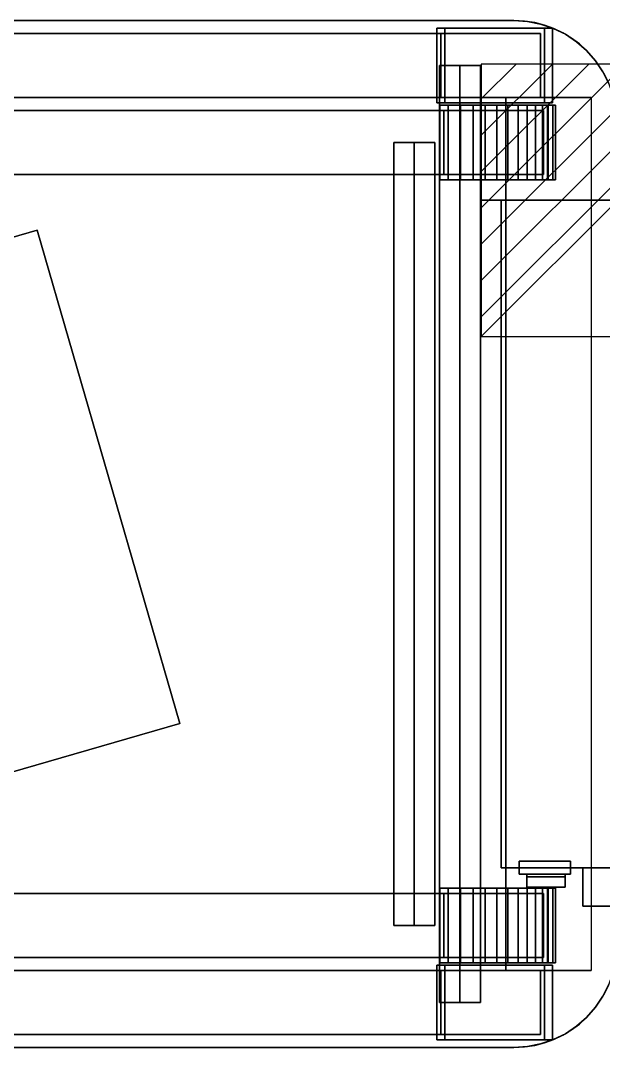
# Model space of a CAD drawing. Extents: x -1 to 1424, y -441 to 8.
# Drawn here: x 901.1 to 1128, y -420 to -20 of the extents above; entities that cross this region are included whole.
import ezdxf

# ---------------------------------------------------------------- set-up
doc = ezdxf.new("R2010")
doc.units = 0
for name, color, linetype in [('PQ_200_2D', 1, 'Continuous'), ('PQ_200_3D', 1, 'Continuous'), ('PQ_204_3D', 7, 'Continuous'), ('PQ_BLUE_3D', 5, 'Continuous'), ('PQ_CON_ELECTRICITY_INT', 7, 'Continuous')]:
    doc.layers.add(name, color=color, linetype=linetype)

# ---------------------------------------------------------------- blocks, each defined once
blk = doc.blocks.new('*X0')
at = {"color": 0}
for p, q in [((286.774344, 2204.447934), (296.618251, 2214.291842)), ((286.774344, 2205.862148), (295.204037, 2214.291842)), ((286.774344, 2207.276361), (293.789824, 2214.291842)), ((286.774344, 2208.690575), (292.37561, 2214.291842)), ((286.774344, 2210.104788), (290.961397, 2214.291842)), ((286.774344, 2211.519002), (289.547183, 2214.291842)), ((286.774344, 2212.933216), (288.13297, 2214.291842))]:
    blk.add_line(p, q, dxfattribs=at)
blk = doc.blocks.new('ELECTRICITY')
for p, q in [((2.121, 2.121), (-2.121, 2.121)), ((-2.121, 2.121), (-2.121, -2.121)), ((-2.121, -2.121), (2.121, 2.121)), ((2.121, -2.121), (2.121, 2.121)), ((-2.121, -2.121), (2.121, -2.121))]:
    blk.add_line(p, q)
at = {"extrusion": (-1, 0, 0)}
for p, q in [((0, -2.121, 2.121), (0, 2.121, 2.121)), ((0, 2.121, -2.121), (0, -2.121, -2.121)), ((0, 2.121, 2.121), (0, 2.121, -2.121)), ((0, 2.121, -2.121), (0, -2.121, 2.121)), ((0, -2.121, -2.121), (0, -2.121, 2.121))]:
    blk.add_line(p, q, dxfattribs=at)
at = {"extrusion": (0, -1, 0)}
for p, q in [((2.121, 0, 2.121), (-2.121, 0, 2.121)), ((-2.121, 0, -2.121), (2.121, 0, -2.121)), ((-2.121, 0, 2.121), (-2.121, 0, -2.121)), ((-2.121, 0, -2.121), (2.121, 0, 2.121)), ((2.121, 0, -2.121), (2.121, 0, 2.121))]:
    blk.add_line(p, q, dxfattribs=at)
at = {"xscale": 0.4000000000000909, "yscale": 0.3999999999999773, "zscale": 0.3999999999999986}
blk.add_blockref('*X0', (-116.831, -883.595), dxfattribs=at)
at = {"extrusion": (-1, 0, 0), "xscale": 0.3999999999999773, "yscale": 0.3999999999999986, "zscale": 0.4000000000000909}
blk.add_blockref('*X0', (-116.831, -883.595), dxfattribs=at)
at = {"extrusion": (0, -1, 0), "xscale": 0.4000000000000909, "yscale": 0.3999999999999986, "zscale": 0.3999999999999773}
blk.add_blockref('*X0', (-116.831, -883.595), dxfattribs=at)

msp = doc.modelspace()

# ---------------------------------------------------------------- linework, layer by layer
at = {"layer": 'PQ_200_2D'}
for p, q in [((754.79, -20), (1093.13, -20)), ((1093.13, -420), (754.79, -420))]:
    msp.add_line(p, q, dxfattribs=at)
for centre, start, end in [((1093.13, -60), 0, 90), ((1093.13, -380), 270, 0)]:
    msp.add_arc(centre, 40, start, end, dxfattribs=at)
at = {"layer": 'PQ_200_3D', "extrusion": (0, -1, 0)}
for centre in [(1054.31, 60.98, 372.5), (1072.08, 783.99, 402.5)]:
    msp.add_circle(centre, 8, dxfattribs=at)
at = {"layer": 'PQ_200_3D'}
for points, invisible_edges in [([(1065.15, -402.5, 787.99), (1064.08, -402.5, 783.99), (1064.08, -37.5, 783.99), (1065.15, -37.5, 787.99)], 8), ([(1064.08, -402.5, 783.99), (1065.15, -402.5, 779.99), (1065.15, -37.5, 779.99), (1064.08, -37.5, 783.99)], 2), ([(1068.08, -402.5, 790.92), (1065.15, -402.5, 787.99), (1065.15, -37.5, 787.99), (1068.08, -37.5, 790.92)], 10), ([(1065.15, -402.5, 779.99), (1068.08, -402.5, 777.06), (1068.08, -37.5, 777.06), (1065.15, -37.5, 779.99)], 10), ([(1072.08, -402.5, 791.99), (1068.08, -402.5, 790.92), (1068.08, -37.5, 790.92), (1072.08, -37.5, 791.99)], 2), ([(1068.08, -402.5, 777.06), (1072.08, -402.5, 775.99), (1072.08, -37.5, 775.99), (1068.08, -37.5, 777.06)], 8), ([(1076.08, -402.5, 790.92), (1072.08, -402.5, 791.99), (1072.08, -37.5, 791.99), (1076.08, -37.5, 790.92)], 8), ([(1072.08, -402.5, 775.99), (1076.08, -402.5, 777.06), (1076.08, -37.5, 777.06), (1072.08, -37.5, 775.99)], 2), ([(1079.01, -402.5, 787.99), (1076.08, -402.5, 790.92), (1076.08, -37.5, 790.92), (1079.01, -37.5, 787.99)], 10), ([(1076.08, -402.5, 777.06), (1079.01, -402.5, 779.99), (1079.01, -37.5, 779.99), (1076.08, -37.5, 777.06)], 10), ([(1080.08, -402.5, 783.99), (1079.01, -402.5, 787.99), (1079.01, -37.5, 787.99), (1080.08, -37.5, 783.99)], 2), ([(1079.01, -402.5, 779.99), (1080.08, -402.5, 783.99), (1080.08, -37.5, 783.99), (1079.01, -37.5, 779.99)], 8), ([(1046.31, -372.5, 60.98), (1047.38, -372.5, 64.98), (1047.38, -67.5, 64.98), (1046.31, -67.5, 60.98)], 2), ([(1047.38, -372.5, 56.98), (1046.31, -372.5, 60.98), (1046.31, -67.5, 60.98), (1047.38, -67.5, 56.98)], 8), ([(1047.38, -372.5, 64.98), (1050.31, -372.5, 67.91), (1050.31, -67.5, 67.91), (1047.38, -67.5, 64.98)], 10), ([(1050.31, -372.5, 54.05), (1047.38, -372.5, 56.98), (1047.38, -67.5, 56.98), (1050.31, -67.5, 54.05)], 10), ([(1050.31, -372.5, 67.91), (1054.31, -372.5, 68.98), (1054.31, -67.5, 68.98), (1050.31, -67.5, 67.91)], 8), ([(1054.31, -372.5, 52.98), (1050.31, -372.5, 54.05), (1050.31, -67.5, 54.05), (1054.31, -67.5, 52.98)], 2), ([(1054.31, -372.5, 68.98), (1058.31, -372.5, 67.91), (1058.31, -67.5, 67.91), (1054.31, -67.5, 68.98)], 2), ([(1058.31, -372.5, 54.05), (1054.31, -372.5, 52.98), (1054.31, -67.5, 52.98), (1058.31, -67.5, 54.05)], 8), ([(1058.31, -372.5, 67.91), (1061.23, -372.5, 64.98), (1061.23, -67.5, 64.98), (1058.31, -67.5, 67.91)], 10), ([(1061.23, -372.5, 56.98), (1058.31, -372.5, 54.05), (1058.31, -67.5, 54.05), (1061.23, -67.5, 56.98)], 10), ([(1061.23, -372.5, 64.98), (1062.31, -372.5, 60.98), (1062.31, -67.5, 60.98), (1061.23, -67.5, 64.98)], 8), ([(1062.31, -372.5, 60.98), (1061.23, -372.5, 56.98), (1061.23, -67.5, 56.98), (1062.31, -67.5, 60.98)], 2)]:
    msp.add_3dface(points, dxfattribs=dict(at, invisible_edges=invisible_edges))
msp.add_3dface([(1119.96, -350, 820), (1178.13, -350, 820), (1178.13, -350, 780), (1119.96, -350, 780)], dxfattribs=at)
at = {"layer": 'PQ_204_3D'}
for points in [[(1123.13, -50, 880), (1089.95, -50, 830), (743.6, -50, 830), (743.6, -50, 880)], [(1089.95, -50, 830), (1089.95, -390, 830), (743.6, -390, 830), (743.6, -50, 830)], [(1089.95, -50, 830), (1123.13, -50, 880), (1123.13, -390, 880), (1089.95, -390, 830)], [(1109.34, -53, 34.85), (1106.19, -53, 38.73), (1064.3, -53, 4.66), (1067.45, -53, 0.78)], [(1109.34, -53, 34.85), (1106.19, -53, 38.73), (1064.3, -53, 4.66), (1067.45, -53, 0.78)], [(1109.34, -82, 34.85), (1106.19, -82, 38.73), (1064.3, -82, 4.66), (1067.45, -82, 0.78)], [(1109.34, -82, 34.85), (1106.19, -82, 38.73), (1064.3, -82, 4.66), (1067.45, -82, 0.78)], [(1119.96, -350, 820), (1178.13, -350, 820), (1178.13, -365, 810), (1119.96, -365, 810)], [(1119.96, -350, 780), (1119.96, -365, 810), (1178.13, -365, 810), (1178.13, -350, 780)], [(1119.96, -350, 780), (1119.96, -365, 810), (1119.96, -350, 820)], [(1109.34, -358, 34.85), (1106.19, -358, 38.73), (1064.3, -358, 4.66), (1067.45, -358, 0.78)], [(1109.34, -387, 34.85), (1106.19, -387, 38.73), (1064.3, -387, 4.66), (1067.45, -387, 0.78)], [(1123.13, -390, 880), (1089.95, -390, 830), (743.6, -390, 830), (743.6, -390, 880)]]:
    msp.add_3dface(points, dxfattribs=at)
at = {"layer": 'PQ_BLUE_3D'}
for points in [[(754.79, -20, 900), (1093.13, -20, 900), (1093.13, -20, 880), (754.79, -20, 880)], [(1093.13, -420, 900), (754.79, -420, 900), (754.79, -420, 880), (1093.13, -420, 880)]]:
    msp.add_3dface(points, dxfattribs=at)
for points, invisible_edges in [([(754.79, -20, 900), (1093.13, -20, 900), (1093.13, -420, 900), (754.79, -420, 900)], 10), ([(754.79, -20, 880), (1093.13, -20, 880), (1093.13, -420, 880), (754.79, -420, 880)], 10), ([(1093.13, -20, 900), (1098.35, -20.34, 900), (1098.35, -20.34, 880), (1093.13, -20, 880)], 2), ([(1093.13, -20, 900), (1098.35, -20.34, 900), (1098.35, -419.66, 900), (1093.13, -420, 900)], 10), ([(1093.13, -20, 880), (1098.35, -20.34, 880), (1098.35, -419.66, 880), (1093.13, -420, 880)], 10), ([(1098.35, -20.34, 900), (1103.49, -21.36, 900), (1103.49, -21.36, 880), (1098.35, -20.34, 880)], 10), ([(1098.35, -20.34, 900), (1103.49, -21.36, 900), (1103.49, -418.64, 900), (1098.35, -419.66, 900)], 10), ([(1098.35, -20.34, 880), (1103.49, -21.36, 880), (1103.49, -418.64, 880), (1098.35, -419.66, 880)], 10), ([(1103.49, -21.36, 900), (1108.44, -23.04, 900), (1108.44, -23.04, 880), (1103.49, -21.36, 880)], 10), ([(1103.49, -21.36, 900), (1108.44, -23.04, 900), (1108.44, -416.96, 900), (1103.49, -418.64, 900)], 10), ([(1103.49, -21.36, 880), (1108.44, -23.04, 880), (1108.44, -416.96, 880), (1103.49, -418.64, 880)], 10), ([(1108.44, -23.04, 900), (1113.13, -25.36, 900), (1113.13, -25.36, 880), (1108.44, -23.04, 880)], 10), ([(1108.44, -23.04, 900), (1113.13, -25.36, 900), (1113.13, -414.64, 900), (1108.44, -416.96, 900)], 10), ([(1108.44, -23.04, 880), (1113.13, -25.36, 880), (1113.13, -414.64, 880), (1108.44, -416.96, 880)], 10), ([(1113.13, -25.36, 900), (1117.48, -28.27, 900), (1117.48, -28.27, 880), (1113.13, -25.36, 880)], 10), ([(1113.13, -25.36, 900), (1117.48, -28.27, 900), (1117.48, -411.73, 900), (1113.13, -414.64, 900)], 10), ([(1113.13, -25.36, 880), (1117.48, -28.27, 880), (1117.48, -411.73, 880), (1113.13, -414.64, 880)], 10), ([(1117.48, -28.27, 900), (1121.42, -31.72, 900), (1121.42, -31.72, 880), (1117.48, -28.27, 880)], 8), ([(1117.48, -28.27, 900), (1121.42, -31.72, 900), (1121.42, -408.28, 900), (1117.48, -411.73, 900)], 10), ([(1117.48, -28.27, 880), (1121.42, -31.72, 880), (1121.42, -408.28, 880), (1117.48, -411.73, 880)], 10), ([(1121.42, -31.72, 900), (1124.87, -35.65, 900), (1124.87, -35.65, 880), (1121.42, -31.72, 880)], 2), ([(1121.42, -31.72, 900), (1124.87, -35.65, 900), (1124.87, -404.35, 900), (1121.42, -408.28, 900)], 10), ([(1121.42, -31.72, 880), (1124.87, -35.65, 880), (1124.87, -404.35, 880), (1121.42, -408.28, 880)], 10), ([(1124.87, -35.65, 900), (1127.77, -40, 900), (1127.77, -40, 880), (1124.87, -35.65, 880)], 10), ([(1124.87, -35.65, 900), (1127.77, -40, 900), (1127.77, -400, 900), (1124.87, -404.35, 900)], 10), ([(1124.87, -35.65, 880), (1127.77, -40, 880), (1127.77, -400, 880), (1124.87, -404.35, 880)], 10), ([(1127.77, -40, 900), (1130.09, -44.69, 900), (1130.09, -44.69, 880), (1127.77, -40, 880)], 10), ([(1127.77, -40, 900), (1130.09, -44.69, 900), (1130.09, -395.31, 900), (1127.77, -400, 900)], 10), ([(1127.77, -40, 880), (1130.09, -44.69, 880), (1130.09, -395.31, 880), (1127.77, -400, 880)], 10), ([(1130.09, -395.31, 900), (1127.77, -400, 900), (1127.77, -400, 880), (1130.09, -395.31, 880)], 10), ([(1127.77, -400, 900), (1124.87, -404.35, 900), (1124.87, -404.35, 880), (1127.77, -400, 880)], 10), ([(1124.87, -404.35, 900), (1121.42, -408.28, 900), (1121.42, -408.28, 880), (1124.87, -404.35, 880)], 8), ([(1117.48, -411.73, 900), (1113.13, -414.64, 900), (1113.13, -414.64, 880), (1117.48, -411.73, 880)], 10), ([(1121.42, -408.28, 900), (1117.48, -411.73, 900), (1117.48, -411.73, 880), (1121.42, -408.28, 880)], 2), ([(1113.13, -414.64, 900), (1108.44, -416.96, 900), (1108.44, -416.96, 880), (1113.13, -414.64, 880)], 10), ([(1098.35, -419.66, 900), (1093.13, -420, 900), (1093.13, -420, 880), (1098.35, -419.66, 880)], 8), ([(1103.49, -418.64, 900), (1098.35, -419.66, 900), (1098.35, -419.66, 880), (1103.49, -418.64, 880)], 10), ([(1108.44, -416.96, 900), (1103.49, -418.64, 900), (1103.49, -418.64, 880), (1108.44, -416.96, 880)], 10)]:
    msp.add_3dface(points, dxfattribs=dict(at, invisible_edges=invisible_edges))

# ---------------------------------------------------------------- block references
at = {"layer": 'PQ_CON_ELECTRICITY_INT', "xscale": 25, "yscale": 25, "zscale": 25}
msp.add_blockref('ELECTRICITY', (1133.4, -90), dxfattribs=at)

# ---------------------------------------------------------------- meshes
at = {"layer": 'PQ_200_3D'}
mesh = msp.add_polyface(dxfattribs=at)
corners = [(433.63, -50, 37.47), (472.41, -50, 5.92), (1103.44, -50, 781.68), (1064.66, -50, 813.23), (433.63, -25, 37.47), (472.41, -25, 5.92), (1103.44, -25, 781.68), (1064.66, -25, 813.23)]
mesh.append_faces([[corners[k] for k in face] for face in [(1, 2, 3, 0), (7, 6, 5, 4), (4, 5, 1, 0), (2, 6, 7, 3), (3, 7, 4, 0), (5, 6, 2, 1)]])
mesh = msp.add_polyface(dxfattribs=at)
corners = [(1104.64, -80, 37.47), (1065.85, -80, 5.92), (724.93, -80, 425.03), (763.72, -80, 456.58), (1104.64, -55, 37.47), (1065.85, -55, 5.92), (724.04, -55, 426.12), (762.83, -55, 457.67)]
mesh.append_faces([[corners[k] for k in face] for face in [(0, 3, 2, 1), (4, 5, 6, 7), (0, 1, 5, 4), (3, 7, 6, 2), (0, 4, 7, 3), (1, 2, 6, 5)]])
mesh = msp.add_polyface(dxfattribs=at)
corners = [(1088.13, -350, 720), (1178.13, -350, 720), (1178.13, -90, 720), (1088.13, -90, 720), (1088.13, -350, 880), (1178.13, -350, 880), (1178.13, -90, 880), (1088.13, -90, 880)]
mesh.append_faces([[corners[k] for k in face] for face in [(0, 3, 2, 1), (4, 5, 6, 7), (0, 1, 5, 4), (3, 7, 6, 2), (0, 4, 7, 3), (1, 2, 6, 5)]])
mesh = msp.add_polyface(dxfattribs=at)
corners = [(1104.64, -360, 37.47), (1065.85, -360, 5.92), (724.93, -360, 425.03), (763.72, -360, 456.58), (1104.64, -385, 37.47), (1065.85, -385, 5.92), (724.04, -385, 426.12), (762.83, -385, 457.67)]
mesh.append_faces([[corners[k] for k in face] for face in [(1, 2, 3, 0), (7, 6, 5, 4), (4, 5, 1, 0), (2, 6, 7, 3), (3, 7, 4, 0), (5, 6, 2, 1)]])
mesh = msp.add_polyface(dxfattribs=at)
corners = [(433.63, -390, 37.47), (472.41, -390, 5.92), (1103.44, -390, 781.68), (1064.66, -390, 813.23), (433.63, -415, 37.47), (472.41, -415, 5.92), (1103.44, -415, 781.68), (1064.66, -415, 813.23)]
mesh.append_faces([[corners[k] for k in face] for face in [(0, 3, 2, 1), (4, 5, 6, 7), (0, 1, 5, 4), (3, 7, 6, 2), (0, 4, 7, 3), (1, 2, 6, 5)]])
at = {"layer": 'PQ_204_3D'}
mesh = msp.add_polyface(dxfattribs=at)
corners = [(1063.1, -52, 814.49), (1105, -52, 780.41), (1108.15, -52, 784.29), (1066.26, -52, 818.37), (1063.1, -23, 814.49), (1105, -23, 780.41), (1108.15, -23, 784.29), (1066.26, -23, 818.37)]
mesh.append_faces([[corners[k] for k in face] for face in [(1, 2, 3, 0), (7, 6, 5, 4), (4, 5, 1, 0), (2, 6, 7, 3), (3, 7, 4, 0), (5, 6, 2, 1)]])
mesh = msp.add_polyface(dxfattribs=at)
corners = [(886.25, -316.06, 740), (963.1, -293.83, 740), (907.52, -101.71, 740), (830.67, -123.94, 740), (886.25, -316.06, 830), (963.1, -293.83, 830), (907.52, -101.71, 830), (830.67, -123.94, 830)]
mesh.append_faces([[corners[k] for k in face] for face in [(0, 3, 2, 1), (4, 5, 6, 7), (0, 1, 5, 4), (3, 7, 6, 2), (0, 4, 7, 3), (1, 2, 6, 5)]])
mesh = msp.add_polyface(dxfattribs=at)
corners = [(1063.1, -388, 814.49), (1105, -388, 780.41), (1108.15, -388, 784.29), (1066.26, -388, 818.37), (1063.1, -417, 814.49), (1105, -417, 780.41), (1108.15, -417, 784.29), (1066.26, -417, 818.37)]
mesh.append_faces([[corners[k] for k in face] for face in [(0, 3, 2, 1), (4, 5, 6, 7), (0, 1, 5, 4), (3, 7, 6, 2), (0, 4, 7, 3), (1, 2, 6, 5)]])
mesh = msp.add_polymesh((2, 15), dxfattribs=dict(at, n_close=True))
for k, corner in enumerate([(1064.3, -82, 4.66), (1067.45, -82, 0.78), (1072.35, -82, 0.94), (1077.19, -82, 1.67), (1081.91, -82, 2.98), (1086.45, -82, 4.82), (1090.73, -82, 7.2), (1094.71, -82, 10.06), (1098.32, -82, 13.37), (1101.51, -82, 17.08), (1104.25, -82, 21.14), (1106.49, -82, 25.5), (1108.19, -82, 30.09), (1109.34, -82, 34.85), (1106.19, -82, 38.73), (1064.3, -53, 4.66), (1067.45, -53, 0.78), (1072.35, -53, 0.94), (1077.19, -53, 1.67), (1081.91, -53, 2.98), (1086.45, -53, 4.82), (1090.73, -53, 7.2), (1094.71, -53, 10.06), (1098.32, -53, 13.37), (1101.51, -53, 17.08), (1104.25, -53, 21.14), (1106.49, -53, 25.5), (1108.19, -53, 30.09), (1109.34, -53, 34.85), (1106.19, -53, 38.73)]):
    mesh.set_mesh_vertex(divmod(k, 15), corner)
mesh = msp.add_polymesh((2, 15), dxfattribs=dict(at, n_close=True))
for k, corner in enumerate([(1064.3, -82, 4.66), (1067.45, -82, 0.78), (1072.35, -82, 0.94), (1077.19, -82, 1.67), (1081.91, -82, 2.98), (1086.45, -82, 4.82), (1090.73, -82, 7.2), (1094.71, -82, 10.06), (1098.32, -82, 13.37), (1101.51, -82, 17.08), (1104.25, -82, 21.14), (1106.49, -82, 25.5), (1108.19, -82, 30.09), (1109.34, -82, 34.85), (1106.19, -82, 38.73), (1064.3, -53, 4.66), (1067.45, -53, 0.78), (1072.35, -53, 0.94), (1077.19, -53, 1.67), (1081.91, -53, 2.98), (1086.45, -53, 4.82), (1090.73, -53, 7.2), (1094.71, -53, 10.06), (1098.32, -53, 13.37), (1101.51, -53, 17.08), (1104.25, -53, 21.14), (1106.49, -53, 25.5), (1108.19, -53, 30.09), (1109.34, -53, 34.85), (1106.19, -53, 38.73)]):
    mesh.set_mesh_vertex(divmod(k, 15), corner)
mesh = msp.add_polymesh((2, 13), dxfattribs=at)
for k, corner in enumerate([(1109.34, -53, 34.85), (1108.19, -53, 30.09), (1106.49, -53, 25.5), (1104.25, -53, 21.14), (1101.51, -53, 17.08), (1098.32, -53, 13.37), (1094.71, -53, 10.06), (1090.73, -53, 7.2), (1086.45, -53, 4.82), (1081.91, -53, 2.98), (1077.19, -53, 1.67), (1072.35, -53, 0.94), (1067.45, -53, 0.78), (1088.4, -53, 17.82), (1088.4, -53, 17.82), (1088.4, -53, 17.82), (1088.4, -53, 17.82), (1088.4, -53, 17.82), (1088.4, -53, 17.82), (1088.4, -53, 17.82), (1088.4, -53, 17.82), (1088.4, -53, 17.82), (1088.4, -53, 17.82), (1088.4, -53, 17.82), (1088.4, -53, 17.82), (1088.4, -53, 17.82)]):
    mesh.set_mesh_vertex(divmod(k, 13), corner)
mesh = msp.add_polymesh((2, 13), dxfattribs=at)
for k, corner in enumerate([(1109.34, -53, 34.85), (1108.19, -53, 30.09), (1106.49, -53, 25.5), (1104.25, -53, 21.14), (1101.51, -53, 17.08), (1098.32, -53, 13.37), (1094.71, -53, 10.06), (1090.73, -53, 7.2), (1086.45, -53, 4.82), (1081.91, -53, 2.98), (1077.19, -53, 1.67), (1072.35, -53, 0.94), (1067.45, -53, 0.78), (1088.4, -53, 17.82), (1088.4, -53, 17.82), (1088.4, -53, 17.82), (1088.4, -53, 17.82), (1088.4, -53, 17.82), (1088.4, -53, 17.82), (1088.4, -53, 17.82), (1088.4, -53, 17.82), (1088.4, -53, 17.82), (1088.4, -53, 17.82), (1088.4, -53, 17.82), (1088.4, -53, 17.82), (1088.4, -53, 17.82)]):
    mesh.set_mesh_vertex(divmod(k, 13), corner)
mesh = msp.add_polymesh((2, 13), dxfattribs=at)
for k, corner in enumerate([(1109.34, -82, 34.85), (1108.19, -82, 30.09), (1106.49, -82, 25.5), (1104.25, -82, 21.14), (1101.51, -82, 17.08), (1098.32, -82, 13.37), (1094.71, -82, 10.06), (1090.73, -82, 7.2), (1086.45, -82, 4.82), (1081.91, -82, 2.98), (1077.19, -82, 1.67), (1072.35, -82, 0.94), (1067.45, -82, 0.78), (1088.4, -82, 17.82), (1088.4, -82, 17.82), (1088.4, -82, 17.82), (1088.4, -82, 17.82), (1088.4, -82, 17.82), (1088.4, -82, 17.82), (1088.4, -82, 17.82), (1088.4, -82, 17.82), (1088.4, -82, 17.82), (1088.4, -82, 17.82), (1088.4, -82, 17.82), (1088.4, -82, 17.82), (1088.4, -82, 17.82)]):
    mesh.set_mesh_vertex(divmod(k, 13), corner)
mesh = msp.add_polymesh((2, 13), dxfattribs=at)
for k, corner in enumerate([(1109.34, -82, 34.85), (1108.19, -82, 30.09), (1106.49, -82, 25.5), (1104.25, -82, 21.14), (1101.51, -82, 17.08), (1098.32, -82, 13.37), (1094.71, -82, 10.06), (1090.73, -82, 7.2), (1086.45, -82, 4.82), (1081.91, -82, 2.98), (1077.19, -82, 1.67), (1072.35, -82, 0.94), (1067.45, -82, 0.78), (1088.4, -82, 17.82), (1088.4, -82, 17.82), (1088.4, -82, 17.82), (1088.4, -82, 17.82), (1088.4, -82, 17.82), (1088.4, -82, 17.82), (1088.4, -82, 17.82), (1088.4, -82, 17.82), (1088.4, -82, 17.82), (1088.4, -82, 17.82), (1088.4, -82, 17.82), (1088.4, -82, 17.82), (1088.4, -82, 17.82)]):
    mesh.set_mesh_vertex(divmod(k, 13), corner)
mesh = msp.add_polymesh((6, 3), dxfattribs=at)
for k, corner in enumerate([(1115.13, -352.5, 790), (1115.13, -347.5, 790), (1115.13, -347.5, 790), (1095.13, -352.5, 790), (1095.13, -347.5, 790), (1095.13, -347.5, 790), (1095.13, -352.5, 820), (1095.13, -347.5, 820), (1095.13, -347.5, 790), (1115.13, -352.5, 820), (1115.13, -347.5, 820), (1115.13, -347.5, 790), (1115.13, -352.5, 820), (1115.13, -352.5, 820), (1115.13, -352.5, 790), (1095.13, -352.5, 820), (1095.13, -352.5, 820), (1095.13, -352.5, 790)]):
    mesh.set_mesh_vertex(divmod(k, 3), corner)
mesh = msp.add_polymesh((6, 3), dxfattribs=at)
for k, corner in enumerate([(1113.08, -353.55, 792.95), (1113.08, -352.5, 792.95), (1113.08, -352.5, 792.95), (1098.08, -353.55, 792.95), (1098.08, -352.5, 792.95), (1098.08, -352.5, 792.95), (1098.08, -357.5, 817.95), (1098.08, -352.5, 817.95), (1098.08, -352.5, 792.95), (1113.08, -357.5, 817.95), (1113.08, -352.5, 817.95), (1113.08, -352.5, 792.95), (1113.08, -357.5, 817.95), (1113.08, -357.5, 817.95), (1113.08, -353.55, 792.95), (1098.08, -357.5, 817.95), (1098.08, -357.5, 817.95), (1098.08, -353.55, 792.95)]):
    mesh.set_mesh_vertex(divmod(k, 3), corner)
mesh = msp.add_polymesh((2, 15), dxfattribs=dict(at, n_close=True))
for k, corner in enumerate([(1106.19, -358, 38.73), (1109.34, -358, 34.85), (1108.19, -358, 30.09), (1106.49, -358, 25.5), (1104.25, -358, 21.14), (1101.51, -358, 17.08), (1098.32, -358, 13.37), (1094.71, -358, 10.06), (1090.73, -358, 7.2), (1086.45, -358, 4.82), (1081.91, -358, 2.98), (1077.19, -358, 1.67), (1072.35, -358, 0.94), (1067.45, -358, 0.78), (1064.3, -358, 4.66), (1106.19, -387, 38.73), (1109.34, -387, 34.85), (1108.19, -387, 30.09), (1106.49, -387, 25.5), (1104.25, -387, 21.14), (1101.51, -387, 17.08), (1098.32, -387, 13.37), (1094.71, -387, 10.06), (1090.73, -387, 7.2), (1086.45, -387, 4.82), (1081.91, -387, 2.98), (1077.19, -387, 1.67), (1072.35, -387, 0.94), (1067.45, -387, 0.78), (1064.3, -387, 4.66)]):
    mesh.set_mesh_vertex(divmod(k, 15), corner)
mesh = msp.add_polymesh((2, 13), dxfattribs=at)
for k, corner in enumerate([(1067.45, -358, 0.78), (1072.35, -358, 0.94), (1077.19, -358, 1.67), (1081.91, -358, 2.98), (1086.45, -358, 4.82), (1090.73, -358, 7.2), (1094.71, -358, 10.06), (1098.32, -358, 13.37), (1101.51, -358, 17.08), (1104.25, -358, 21.14), (1106.49, -358, 25.5), (1108.19, -358, 30.09), (1109.34, -358, 34.85), (1088.4, -358, 17.82), (1088.4, -358, 17.82), (1088.4, -358, 17.82), (1088.4, -358, 17.82), (1088.4, -358, 17.82), (1088.4, -358, 17.82), (1088.4, -358, 17.82), (1088.4, -358, 17.82), (1088.4, -358, 17.82), (1088.4, -358, 17.82), (1088.4, -358, 17.82), (1088.4, -358, 17.82), (1088.4, -358, 17.82)]):
    mesh.set_mesh_vertex(divmod(k, 13), corner)
mesh = msp.add_polymesh((2, 13), dxfattribs=at)
for k, corner in enumerate([(1067.45, -387, 0.78), (1072.35, -387, 0.94), (1077.19, -387, 1.67), (1081.91, -387, 2.98), (1086.45, -387, 4.82), (1090.73, -387, 7.2), (1094.71, -387, 10.06), (1098.32, -387, 13.37), (1101.51, -387, 17.08), (1104.25, -387, 21.14), (1106.49, -387, 25.5), (1108.19, -387, 30.09), (1109.34, -387, 34.85), (1088.4, -387, 17.82), (1088.4, -387, 17.82), (1088.4, -387, 17.82), (1088.4, -387, 17.82), (1088.4, -387, 17.82), (1088.4, -387, 17.82), (1088.4, -387, 17.82), (1088.4, -387, 17.82), (1088.4, -387, 17.82), (1088.4, -387, 17.82), (1088.4, -387, 17.82), (1088.4, -387, 17.82), (1088.4, -387, 17.82)]):
    mesh.set_mesh_vertex(divmod(k, 13), corner)

doc.saveas('drawing.dxf')
